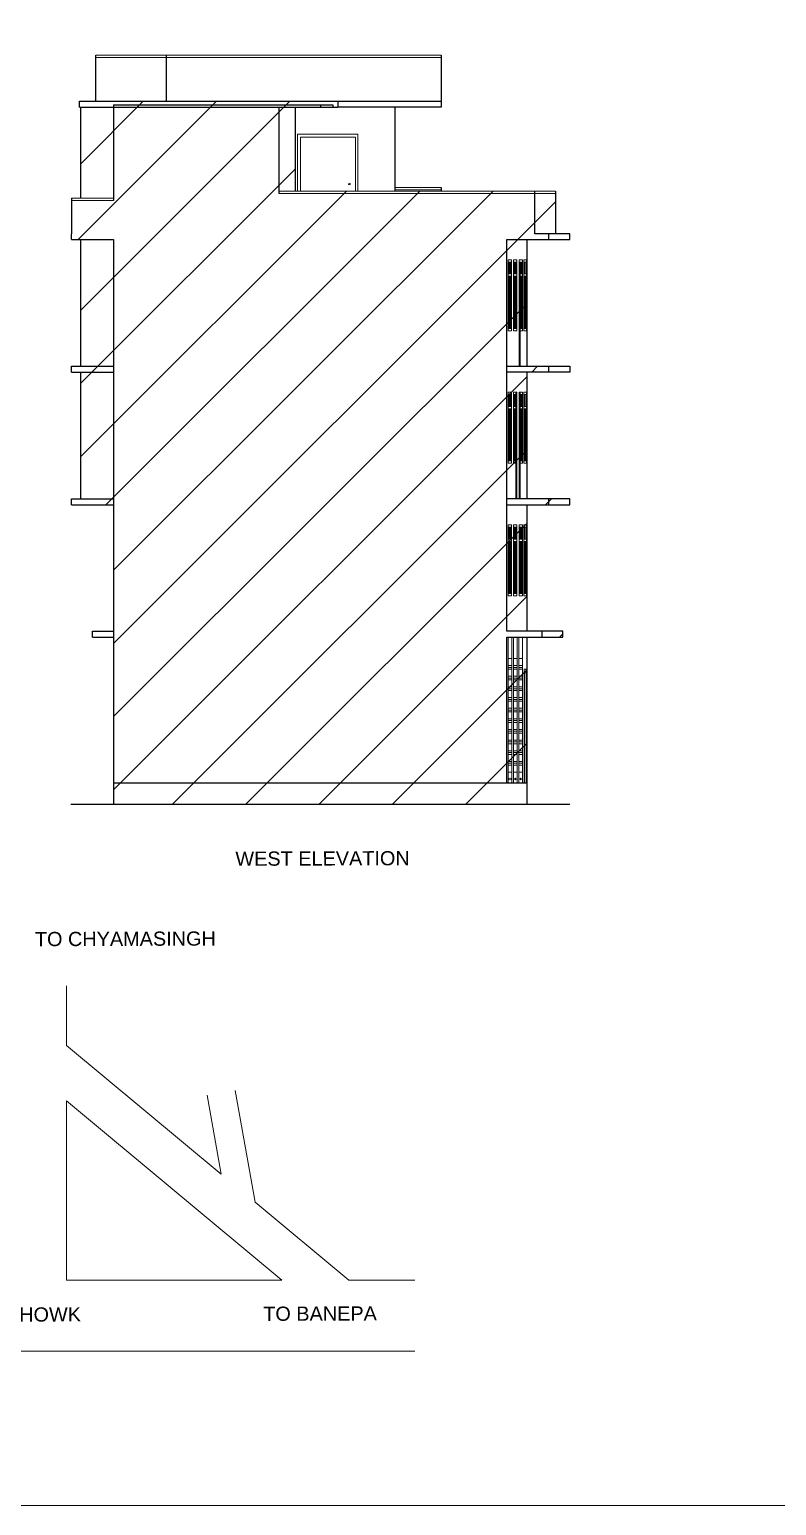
# Model space of a CAD drawing. Header units: inches. Extents: x 4069 to 291496, y -47643 to 12535.
# Drawn here: x 122847 to 123478, y -29056 to -27809 of the extents above; entities that cross this region are included whole.
import ezdxf

# ---------------------------------------------------------------- set-up
doc = ezdxf.new("R2010")
doc.units = ezdxf.units.IN
doc.header["$LTSCALE"] = 5
doc.header["$MEASUREMENT"] = 0
for name, color, linetype, lineweight in [('A-WALL', 7, 'Continuous', 9), ('DOOR', 62, 'Continuous', 0), ('ele1', 21, 'Continuous', 20), ('Railing', 43, 'Continuous', 18), ('win', 5, 'Continuous', 18)]:
    doc.layers.add(name, color=color, linetype=linetype, lineweight=lineweight)
doc.layers.add('column', color=4, linetype='Continuous')
doc.layers.add('WALL', color=7, linetype='Continuous')
doc.styles.add('DIMTEXT', font='arial.ttf', dxfattribs={"height": 8})

msp = doc.modelspace()

# ---------------------------------------------------------------- hatches: boundary and pattern name
at = {"layer": 'WALL', "linetype": 'ByBlock', "ltscale": 5, "true_color": 0xf8991e}
h = msp.add_hatch(dxfattribs=at)
h.set_pattern_fill('ANSI31', color=30, scale=350)
h.set_pattern_definition([(45, (114828.204, -24290.43), (-30.93592, 30.93592), [])])
h.paths.add_polyline_path([(122917.88985, -28463.39426), (122917.88985, -28322.39426), (122900.20286, -28322.39426), (122900.20286, -28317.39426), (122917.88985, -28317.39426), (122917.88985, -28210.39426), (122882.51587, -28210.39426), (122882.51587, -28205.39426), (122917.88985, -28205.39426), (122890.20166, -28205.39426), (122890.20166, -28098.39426), (122882.51587, -28098.39426), (122882.51587, -28093.39426), (122890.20166, -28093.39426), (122890.20166, -27986.39426), (122882.51587, -27986.39426), (122882.51587, -27951.39426), (122890.20166, -27951.39426), (122890.20166, -27874.39426), (122889.17466, -27874.39426), (122889.17466, -27869.39426), (123071.1624, -27869.39426), (123107.15297, -27869.39426), (123107.15297, -27874.39426), (123071.1624, -27874.39426), (123071.1624, -27945.39426), (123291.1048, -27945.39426), (123291.1048, -27981.39426), (123303.10166, -27981.39426), (123303.10166, -27986.39426), (123267.11108, -27986.39426), (123267.11108, -28093.39426), (123303.10166, -28093.39426), (123303.10166, -28098.39426), (123267.11108, -28098.39426), (123267.11108, -28205.39426), (123303.10166, -28205.39426), (123303.10166, -28210.39426), (123267.11108, -28210.39426), (123267.11108, -28317.39426), (123297.10323, -28317.39426), (123297.10323, -28322.39426), (123267.11108, -28322.39426), (123267.11108, -28463.39426)])

# ---------------------------------------------------------------- linework, layer by layer
at = {"layer": 'A-WALL', "color": 1, "ltscale": 5}
for p, q in [((123250.9074, -28340.39426), (123250.9074, -28322.39426)), ((123254.16015, -28340.39426), (123254.16015, -28322.39426)), ((123255.44323, -28340.39426), (123255.44323, -28322.39426)), ((123258.63629, -28340.39426), (123258.63629, -28322.39426)), ((123259.97905, -28340.39426), (123259.97905, -28322.39426)), ((123263.2318, -28340.39426), (123263.2318, -28322.39426)), ((123250.9074, -28340.39426), (123254.16015, -28340.39426)), ((123250.99697, -28340.39426), (123250.99697, -28445.39426)), ((123250.99697, -28346.39426), (123254.07059, -28346.39426)), ((123250.99697, -28347.89426), (123254.07059, -28347.89426)), ((123250.99697, -28349.39426), (123254.07059, -28349.39426)), ((123254.07059, -28340.39426), (123254.07059, -28445.39426)), ((123255.44323, -28340.39426), (123258.63629, -28340.39426)), ((123255.53279, -28340.39426), (123255.53279, -28445.39426)), ((123255.53279, -28346.39426), (123258.54673, -28346.39426)), ((123255.53279, -28347.89426), (123258.54673, -28347.89426)), ((123255.53279, -28349.39426), (123258.54673, -28349.39426)), ((123258.54673, -28340.39426), (123258.54673, -28445.39426)), ((123259.97905, -28340.39426), (123263.2318, -28340.39426)), ((123260.06862, -28340.39426), (123260.06862, -28445.39426)), ((123260.06862, -28346.39426), (123263.14224, -28346.39426)), ((123260.06862, -28347.89426), (123263.14224, -28347.89426)), ((123260.06862, -28349.39426), (123263.14224, -28349.39426)), ((123263.14224, -28340.39426), (123263.14224, -28445.39426)), ((123250.99697, -28355.39426), (123254.07059, -28355.39426)), ((123250.99697, -28356.89426), (123254.07059, -28356.89426)), ((123250.99697, -28358.39426), (123254.07059, -28358.39426)), ((123255.53279, -28355.39426), (123258.54673, -28355.39426)), ((123255.53279, -28356.89426), (123258.54673, -28356.89426)), ((123255.53279, -28358.39426), (123258.54673, -28358.39426)), ((123260.06862, -28355.39426), (123263.14224, -28355.39426)), ((123260.06862, -28356.89426), (123263.14224, -28356.89426)), ((123260.06862, -28358.39426), (123263.14224, -28358.39426)), ((123250.99697, -28364.39426), (123254.07059, -28364.39426)), ((123250.99697, -28365.89426), (123254.07059, -28365.89426)), ((123250.99697, -28367.39426), (123254.07059, -28367.39426)), ((123250.99697, -28373.39426), (123254.07059, -28373.39426)), ((123250.99697, -28374.89426), (123254.07059, -28374.89426)), ((123255.53279, -28364.39426), (123258.54673, -28364.39426)), ((123255.53279, -28365.89426), (123258.54673, -28365.89426)), ((123255.53279, -28367.39426), (123258.54673, -28367.39426)), ((123255.53279, -28373.39426), (123258.54673, -28373.39426)), ((123255.53279, -28374.89426), (123258.54673, -28374.89426)), ((123260.06862, -28364.39426), (123263.14224, -28364.39426)), ((123260.06862, -28365.89426), (123263.14224, -28365.89426)), ((123260.06862, -28367.39426), (123263.14224, -28367.39426)), ((123260.06862, -28373.39426), (123263.14224, -28373.39426)), ((123260.06862, -28374.89426), (123263.14224, -28374.89426)), ((123250.99697, -28376.39426), (123254.07059, -28376.39426)), ((123250.99697, -28382.39426), (123254.07059, -28382.39426)), ((123250.99697, -28383.89426), (123254.07059, -28383.89426)), ((123250.99697, -28385.39426), (123254.07059, -28385.39426)), ((123255.53279, -28376.39426), (123258.54673, -28376.39426)), ((123255.53279, -28382.39426), (123258.54673, -28382.39426)), ((123255.53279, -28383.89426), (123258.54673, -28383.89426)), ((123255.53279, -28385.39426), (123258.54673, -28385.39426)), ((123260.06862, -28376.39426), (123263.14224, -28376.39426)), ((123260.06862, -28382.39426), (123263.14224, -28382.39426)), ((123260.06862, -28383.89426), (123263.14224, -28383.89426)), ((123260.06862, -28385.39426), (123263.14224, -28385.39426)), ((123250.99697, -28391.39426), (123254.07059, -28391.39426)), ((123250.99697, -28392.89426), (123254.07059, -28392.89426)), ((123250.99697, -28394.39426), (123254.07059, -28394.39426)), ((123255.53279, -28391.39426), (123258.54673, -28391.39426)), ((123255.53279, -28392.89426), (123258.54673, -28392.89426)), ((123255.53279, -28394.39426), (123258.54673, -28394.39426)), ((123260.06862, -28391.39426), (123263.14224, -28391.39426)), ((123260.06862, -28392.89426), (123263.14224, -28392.89426)), ((123260.06862, -28394.39426), (123263.14224, -28394.39426)), ((123250.99697, -28400.39426), (123254.07059, -28400.39426)), ((123250.99697, -28401.89426), (123254.07059, -28401.89426)), ((123250.99697, -28403.39426), (123254.07059, -28403.39426)), ((123250.99697, -28409.39426), (123254.07059, -28409.39426)), ((123250.99697, -28410.89426), (123254.07059, -28410.89426)), ((123250.99697, -28412.39426), (123254.07059, -28412.39426)), ((123255.53279, -28400.39426), (123258.54673, -28400.39426)), ((123255.53279, -28401.89426), (123258.54673, -28401.89426)), ((123255.53279, -28403.39426), (123258.54673, -28403.39426)), ((123255.53279, -28409.39426), (123258.54673, -28409.39426)), ((123255.53279, -28410.89426), (123258.54673, -28410.89426)), ((123255.53279, -28412.39426), (123258.54673, -28412.39426)), ((123260.06862, -28400.39426), (123263.14224, -28400.39426)), ((123260.06862, -28401.89426), (123263.14224, -28401.89426)), ((123260.06862, -28403.39426), (123263.14224, -28403.39426)), ((123260.06862, -28409.39426), (123263.14224, -28409.39426)), ((123260.06862, -28410.89426), (123263.14224, -28410.89426)), ((123260.06862, -28412.39426), (123263.14224, -28412.39426)), ((123250.99697, -28418.39426), (123254.07059, -28418.39426)), ((123250.99697, -28419.89426), (123254.07059, -28419.89426)), ((123250.99697, -28421.39426), (123254.07059, -28421.39426)), ((123255.53279, -28418.39426), (123258.54673, -28418.39426)), ((123255.53279, -28419.89426), (123258.54673, -28419.89426)), ((123255.53279, -28421.39426), (123258.54673, -28421.39426)), ((123260.06862, -28418.39426), (123263.14224, -28418.39426)), ((123260.06862, -28419.89426), (123263.14224, -28419.89426)), ((123260.06862, -28421.39426), (123263.14224, -28421.39426)), ((123250.99697, -28427.39426), (123254.07059, -28427.39426)), ((123250.99697, -28428.89426), (123254.07059, -28428.89426)), ((123250.99697, -28430.39426), (123254.07059, -28430.39426)), ((123250.99697, -28436.39426), (123254.07059, -28436.39426)), ((123255.53279, -28427.39426), (123258.54673, -28427.39426)), ((123255.53279, -28428.89426), (123258.54673, -28428.89426)), ((123255.53279, -28430.39426), (123258.54673, -28430.39426)), ((123255.53279, -28436.39426), (123258.54673, -28436.39426)), ((123260.06862, -28427.39426), (123263.14224, -28427.39426)), ((123260.06862, -28428.89426), (123263.14224, -28428.89426)), ((123260.06862, -28430.39426), (123263.14224, -28430.39426)), ((123260.06862, -28436.39426), (123263.14224, -28436.39426))]:
    msp.add_line(p, q, dxfattribs=at)
at = {"layer": 'A-WALL', "ltscale": 5}
for p, q in [((122878.11162, -28667.47495), (122878.11162, -28616.97922)), ((123008.75251, -28776.10583), (122878.11162, -28667.47495)), ((123008.75251, -28776.10583), (122996.88384, -28709.50208)), ((123037.37119, -28799.90291), (123020.51163, -28705.29165)), ((122878.11162, -28865.5975), (122878.11162, -28714.29475)), ((123060.07027, -28865.5975), (122878.11162, -28714.29475)), ((123116.37636, -28865.5975), (123037.37119, -28799.90291)), ((122878.11162, -28865.5975), (123060.07027, -28865.5975)), ((123116.37636, -28865.5975), (123172.14122, -28865.5975)), ((122482.04602, -28925.5975), (123172.14122, -28925.5975))]:
    msp.add_line(p, q, dxfattribs=at)
at = {"layer": 'A-WALL', "color": 1, "ltscale": 5}
for points in [[(123251.05427, -28441.46967), (123251.27778, -28441.46967), (123251.27778, -28442.80175), (123251.05427, -28442.80175)], [(123252.4227, -28441.46967), (123252.64622, -28441.46967), (123252.64622, -28442.80175), (123252.4227, -28442.80175)], [(123254.01329, -28441.46967), (123253.78977, -28441.46967), (123253.78977, -28442.80175), (123254.01329, -28442.80175)], [(123255.59009, -28441.46967), (123255.81361, -28441.46967), (123255.81361, -28442.80175), (123255.59009, -28442.80175)], [(123256.928, -28441.46967), (123257.15152, -28441.46967), (123257.15152, -28442.80175), (123256.928, -28442.80175)], [(123258.48943, -28441.46967), (123258.26591, -28441.46967), (123258.26591, -28442.80175), (123258.48943, -28442.80175)], [(123260.12592, -28441.46967), (123260.34943, -28441.46967), (123260.34943, -28442.80175), (123260.12592, -28442.80175)], [(123261.52351, -28441.46967), (123261.74703, -28441.46967), (123261.74703, -28442.80175), (123261.52351, -28442.80175)], [(123263.08494, -28441.46967), (123262.86142, -28441.46967), (123262.86142, -28442.80175), (123263.08494, -28442.80175)]]:
    msp.add_lwpolyline(points, close=True, dxfattribs=at)
at = {"layer": 'A-WALL', "ltscale": 5}
msp.add_circle((123116.999, -27939.39426), 0.7664, dxfattribs=at)
at = {"layer": 'DOOR', "lineweight": 13}
for p, q in [((123073.14852, -27897.39426), (123073.14852, -27945.39426)), ((123073.14852, -27897.39426), (123124.14852, -27897.39426)), ((123073.14852, -27945.39426), (123073.14852, -27898.39426)), ((123075.64852, -27899.89426), (123075.64852, -27945.39426)), ((123075.64852, -27899.89426), (123122.14852, -27899.89426)), ((123122.14852, -27945.39426), (123122.14852, -27899.89426)), ((123124.14852, -27945.39426), (123124.14852, -27897.39426))]:
    msp.add_line(p, q, dxfattribs=at)
at = {"layer": 'DOOR'}
msp.add_lwpolyline([(123264.75369, -28352.39426), (123264.75447, -28445.39426), (123264.66491, -28445.39426), (123264.66412, -28349.39426), (123266.21585, -28349.39426), (123266.21664, -28445.39426), (123266.12707, -28445.39426), (123266.12629, -28352.39426)], close=True, dxfattribs=at)
at = {"layer": 'ele1'}
msp.add_lwpolyline([(122078.4853, -26900.77781), (125163.44975, -26900.77781), (125163.44975, -29056.11078), (122078.4853, -29056.11078)], close=True, dxfattribs=at)
msp.add_lwpolyline([(122078.4853, -26900.77781), (125163.44975, -26900.77781), (125163.44975, -29056.11078), (122078.4853, -29056.11078)], close=True, dxfattribs=at)
at = {"layer": 'Railing', "color": 30}
for p, q in [((122902.81411, -27830.39426), (123194.51928, -27830.39426)), ((122902.81411, -27832.39426), (123194.51928, -27832.39426)), ((123057.42055, -27945.39426), (123291.1048, -27945.39426)), ((123057.42055, -27947.39426), (123291.1048, -27947.39426)), ((123155.51928, -27942.39426), (123194.51928, -27942.39426)), ((123155.51928, -27944.39426), (123194.51928, -27944.39426)), ((122882.51587, -27951.39426), (122917.88985, -27951.39426)), ((122882.51587, -27953.39426), (122917.88985, -27953.39426))]:
    msp.add_line(p, q, dxfattribs=at)
at = {"layer": 'WALL', "color": 2, "linetype": 'ByBlock', "ltscale": 5}
for p, q in [((122902.81411, -27869.39426), (122902.81411, -27830.39426)), ((122962.23695, -27830.39426), (122962.23695, -27869.39426)), ((123194.51928, -27830.39426), (123194.51928, -27874.39426)), ((122889.17466, -27869.39426), (123107.15297, -27869.39426)), ((122889.17466, -27874.39426), (122889.17466, -27869.39426)), ((122889.17466, -27874.39426), (123107.15297, -27874.39426)), ((122890.20166, -27951.39426), (122890.20166, -27874.39426)), ((122917.88985, -27872.39426), (122917.88985, -27953.39426)), ((122917.88985, -27872.39426), (123102.86525, -27872.39426)), ((122917.88985, -27874.39426), (122917.88985, -27953.39426)), ((123057.42055, -27874.39426), (123057.42055, -27947.39426)), ((123057.42055, -27874.39426), (123057.42055, -27947.39426)), ((123071.1624, -27874.39426), (123071.1624, -27945.39426)), ((123092.79453, -27874.39426), (123092.79453, -27872.39426)), ((123102.86525, -27872.39426), (123102.86525, -27874.39426)), ((123107.15297, -27869.39426), (123107.15297, -27874.39426)), ((123107.15297, -27869.39426), (123194.51928, -27869.39426)), ((123194.51928, -27874.39426), (123107.15297, -27874.39426)), ((123155.51928, -27945.39426), (123155.51928, -27874.39426)), ((123194.51928, -27942.39426), (123194.51928, -27945.39426)), ((123273.59487, -27981.39426), (123273.59487, -27945.39426)), ((123291.1048, -27945.39426), (123291.1048, -27981.39426)), ((122882.51587, -27951.39426), (122882.51587, -27981.39426)), ((122882.51587, -27986.39426), (122882.51587, -27981.39426)), ((122882.51587, -27986.39426), (122917.88985, -27986.39426)), ((122890.20166, -28093.39426), (122890.20166, -27986.39426)), ((122917.88985, -27986.39426), (122917.88985, -28210.39426)), ((123250.01222, -27986.39426), (123303.10166, -27986.39426)), ((123250.01222, -28317.39426), (123250.01222, -27986.39426)), ((123267.11108, -28093.39426), (123267.11108, -27986.39426)), ((123285.3862, -27981.39426), (123273.59487, -27981.39426)), ((123303.10166, -27981.39426), (123285.3862, -27981.39426)), ((123285.3862, -27986.39426), (123285.3862, -27981.39426)), ((123303.10166, -27986.39426), (123303.10166, -27981.39426)), ((122882.51587, -28093.39426), (122917.88985, -28093.39426)), ((122882.51587, -28098.39426), (122882.51587, -28093.39426)), ((122882.51587, -28098.39426), (122917.88985, -28098.39426)), ((122890.20166, -28205.39426), (122890.20166, -28098.39426)), ((123250.01222, -28093.39426), (123303.10166, -28093.39426)), ((123303.10166, -28098.39426), (123250.01222, -28098.39426)), ((123267.11108, -28205.39426), (123267.11108, -28098.39426)), ((123285.3862, -28098.39426), (123285.3862, -28093.39426)), ((123303.10166, -28093.39426), (123303.10166, -28098.39426)), ((122882.51587, -28205.39426), (122917.88985, -28205.39426)), ((122882.51587, -28210.39426), (122882.51587, -28205.39426)), ((122882.51587, -28210.39426), (122917.88985, -28210.39426)), ((122917.88985, -28210.39426), (122917.88985, -28463.39426)), ((123303.10166, -28205.39426), (123250.01222, -28205.39426)), ((123250.01222, -28210.39426), (123303.10166, -28210.39426)), ((123267.11108, -28317.39426), (123267.11108, -28210.39426)), ((123285.3862, -28210.39426), (123285.3862, -28205.39426)), ((123303.10166, -28210.39426), (123303.10166, -28205.39426)), ((122900.20286, -28317.39426), (122917.88985, -28317.39426)), ((122900.20286, -28322.39426), (122900.20286, -28317.39426)), ((122900.20286, -28322.39426), (122917.88985, -28322.39426)), ((123297.10323, -28317.39426), (123250.01222, -28317.39426)), ((123250.01222, -28445.39426), (123250.01222, -28322.39426)), ((123250.01222, -28322.39426), (123297.10323, -28322.39426)), ((123267.11108, -28463.39426), (123267.11108, -28322.39426)), ((123279.49053, -28317.39426), (123279.49053, -28322.39426)), ((123297.10323, -28322.39426), (123297.10323, -28317.39426)), ((122917.88985, -28445.39426), (123267.11108, -28445.39426)), ((122881.88985, -28463.39426), (123303.11108, -28463.39426))]:
    msp.add_line(p, q, dxfattribs=at)
at = {"layer": 'win'}
for p, q in [((123251.10141, -28003.39426), (123253.96614, -28003.39426)), ((123251.10141, -28063.39426), (123251.10141, -28003.39426)), ((123251.16112, -28005.39426), (123252.0468, -28005.39426)), ((123251.16112, -28015.39426), (123251.16112, -28005.39426)), ((123252.0468, -28005.39426), (123252.0468, -28015.39426)), ((123252.1065, -28005.39426), (123252.96105, -28005.39426)), ((123252.1065, -28005.39426), (123252.1065, -28015.39426)), ((123252.96105, -28005.39426), (123252.96105, -28015.39426)), ((123253.02076, -28005.39426), (123253.90643, -28005.39426)), ((123253.02076, -28005.39426), (123253.02076, -28015.39426)), ((123253.90643, -28015.39426), (123253.90643, -28005.39426)), ((123253.96614, -28063.39426), (123253.96614, -28003.39426)), ((123255.60739, -28003.39426), (123258.47213, -28003.39426)), ((123255.60739, -28063.39426), (123255.60739, -28003.39426)), ((123255.6671, -28005.39426), (123256.55278, -28005.39426)), ((123255.6671, -28015.39426), (123255.6671, -28005.39426)), ((123256.55278, -28005.39426), (123256.55278, -28015.39426)), ((123256.61249, -28005.39426), (123257.46703, -28005.39426)), ((123256.61249, -28005.39426), (123256.61249, -28015.39426)), ((123257.46703, -28005.39426), (123257.46703, -28015.39426)), ((123257.52674, -28005.39426), (123258.41242, -28005.39426)), ((123257.52674, -28005.39426), (123257.52674, -28015.39426)), ((123258.41242, -28015.39426), (123258.41242, -28005.39426)), ((123258.47213, -28063.39426), (123258.47213, -28003.39426)), ((123260.17306, -28003.39426), (123263.03779, -28003.39426)), ((123260.17306, -28093.39426), (123260.17306, -28003.39426)), ((123260.23274, -28005.39424), (123261.00861, -28005.39424)), ((123260.23274, -28015.3941), (123260.23274, -28005.39424)), ((123261.00861, -28005.39424), (123261.00861, -28015.3941)), ((123261.06829, -28005.39424), (123261.06829, -28015.3941)), ((123261.06829, -28005.39424), (123261.06829, -28093.39426)), ((123261.12797, -28005.39424), (123262.03315, -28005.39424)), ((123261.12797, -28005.39424), (123261.12797, -28015.3941)), ((123262.03315, -28005.39424), (123262.03315, -28015.3941)), ((123262.09283, -28005.39424), (123262.97811, -28005.39424)), ((123262.09283, -28005.39424), (123262.09283, -28015.3941)), ((123262.97811, -28015.3941), (123262.97811, -28005.39424)), ((123263.03779, -28063.39346), (123263.03779, -28003.39426)), ((123264.36503, -28003.39426), (123266.51426, -28003.39426)), ((123264.36503, -28063.39483), (123264.36503, -28003.39426)), ((123264.42476, -28005.39428), (123265.4093, -28005.39428)), ((123264.42476, -28015.39438), (123264.42476, -28005.39428)), ((123265.4093, -28015.39438), (123265.4093, -28005.39428)), ((123265.46903, -28005.39428), (123266.45454, -28005.39428)), ((123265.46903, -28015.39438), (123265.46903, -28005.39428)), ((123266.45454, -28015.39438), (123266.45454, -28005.39428)), ((123266.51426, -28063.39483), (123266.51426, -28003.39426)), ((123251.16112, -28015.39426), (123252.0468, -28015.39426)), ((123251.16112, -28017.39426), (123251.68058, -28017.39426)), ((123251.16112, -28061.39426), (123251.16112, -28017.39426)), ((123251.68058, -28017.39426), (123251.68058, -28061.39426)), ((123251.74029, -28017.39426), (123252.2299, -28017.39426)), ((123251.74029, -28017.39426), (123251.74029, -28061.39426)), ((123252.1065, -28015.39426), (123252.96105, -28015.39426)), ((123252.2299, -28017.39426), (123252.2299, -28061.39426)), ((123252.28961, -28017.39426), (123252.77794, -28017.39426)), ((123252.28961, -28017.39426), (123252.28961, -28061.39426)), ((123252.77794, -28017.39426), (123252.77794, -28061.39426)), ((123252.83765, -28017.39426), (123253.32726, -28017.39426)), ((123252.83765, -28017.39426), (123252.83765, -28061.39426)), ((123253.02076, -28015.39426), (123253.90643, -28015.39426)), ((123253.32726, -28017.39426), (123253.32726, -28061.39426)), ((123253.38697, -28017.39426), (123253.90643, -28017.39426)), ((123253.38697, -28017.39426), (123253.38697, -28061.39426)), ((123253.90643, -28061.39426), (123253.90643, -28017.39426)), ((123255.6671, -28015.39426), (123256.55278, -28015.39426)), ((123255.6671, -28017.39426), (123256.18657, -28017.39426)), ((123255.6671, -28061.39426), (123255.6671, -28017.39426)), ((123256.18657, -28017.39426), (123256.18657, -28061.39426)), ((123256.24628, -28017.39426), (123256.73589, -28017.39426)), ((123256.24628, -28017.39426), (123256.24628, -28061.39426)), ((123256.61249, -28015.39426), (123257.46703, -28015.39426)), ((123256.73589, -28017.39426), (123256.73589, -28061.39426)), ((123256.79559, -28017.39426), (123257.28393, -28017.39426)), ((123256.79559, -28017.39426), (123256.79559, -28061.39426)), ((123257.28393, -28017.39426), (123257.28393, -28061.39426)), ((123257.34364, -28017.39426), (123257.83325, -28017.39426)), ((123257.34364, -28017.39426), (123257.34364, -28061.39426)), ((123257.52674, -28015.39426), (123258.41242, -28015.39426)), ((123257.83325, -28017.39426), (123257.83325, -28061.39426)), ((123257.89295, -28017.39426), (123258.41242, -28017.39426)), ((123257.89295, -28017.39426), (123257.89295, -28061.39426)), ((123258.41242, -28061.39426), (123258.41242, -28017.39426)), ((123261.00861, -28015.3941), (123260.23274, -28015.3941)), ((123260.23274, -28093.39426), (123260.23274, -28017.39408)), ((123261.00861, -28017.39408), (123260.23274, -28017.39408)), ((123261.00861, -28017.39408), (123261.00861, -28093.39426)), ((123261.06829, -28017.39408), (123261.67506, -28017.39408)), ((123261.12797, -28015.3941), (123262.03315, -28015.3941)), ((123261.67506, -28017.39408), (123261.67506, -28061.39349)), ((123261.73474, -28017.39408), (123262.31166, -28017.39408)), ((123261.73474, -28017.39408), (123261.73474, -28061.39349)), ((123262.09283, -28015.3941), (123262.97811, -28015.3941)), ((123262.31166, -28017.39408), (123262.31166, -28061.39349)), ((123262.37134, -28017.39408), (123262.97811, -28017.39408)), ((123262.37134, -28017.39408), (123262.37134, -28061.39349)), ((123262.97811, -28061.39349), (123262.97811, -28017.39408)), ((123264.42476, -28015.39438), (123265.4093, -28015.39438)), ((123264.42476, -28017.39439), (123264.93244, -28017.39439)), ((123264.42476, -28061.39481), (123264.42476, -28017.39439)), ((123264.93244, -28017.39439), (123264.93244, -28061.39481)), ((123264.99217, -28017.39439), (123265.88712, -28017.39439)), ((123264.99217, -28017.39439), (123264.99217, -28061.39481)), ((123265.46903, -28015.39438), (123266.45454, -28015.39438)), ((123265.88712, -28017.39439), (123265.88712, -28061.39481)), ((123265.94685, -28017.39439), (123266.45454, -28017.39439)), ((123265.94685, -28017.39439), (123265.94685, -28061.39481)), ((123266.45454, -28061.39481), (123266.45454, -28017.39439)), ((123251.10141, -28063.39426), (123253.96614, -28063.39426)), ((123251.16112, -28061.39426), (123251.68058, -28061.39426)), ((123251.74029, -28061.39426), (123252.2299, -28061.39426)), ((123252.28961, -28061.39426), (123252.77794, -28061.39426)), ((123252.83765, -28061.39426), (123253.32726, -28061.39426)), ((123253.38697, -28061.39426), (123253.90643, -28061.39426)), ((123255.60739, -28063.39426), (123258.47213, -28063.39426)), ((123255.6671, -28061.39426), (123256.18657, -28061.39426)), ((123256.24628, -28061.39426), (123256.73589, -28061.39426)), ((123256.79559, -28061.39426), (123257.28393, -28061.39426)), ((123257.34364, -28061.39426), (123257.83325, -28061.39426)), ((123257.89295, -28061.39426), (123258.41242, -28061.39426)), ((123261.06829, -28061.39349), (123261.67506, -28061.39349)), ((123261.06829, -28063.39346), (123263.03779, -28063.39346)), ((123261.73474, -28061.39349), (123262.31166, -28061.39349)), ((123262.37134, -28061.39349), (123262.97811, -28061.39349)), ((123264.36503, -28063.39483), (123266.51426, -28063.39483)), ((123264.42476, -28061.39481), (123264.93244, -28061.39481)), ((123264.99217, -28061.39481), (123265.88712, -28061.39481)), ((123265.94685, -28061.39481), (123266.45454, -28061.39481)), ((123251.10141, -28115.39426), (123253.96614, -28115.39426)), ((123251.10141, -28175.39426), (123251.10141, -28115.39426)), ((123251.16112, -28117.39426), (123252.0468, -28117.39426)), ((123251.16112, -28127.39426), (123251.16112, -28117.39426)), ((123252.0468, -28117.39426), (123252.0468, -28127.39426)), ((123252.1065, -28117.39426), (123252.96105, -28117.39426)), ((123252.1065, -28117.39426), (123252.1065, -28127.39426)), ((123252.96105, -28117.39426), (123252.96105, -28127.39426)), ((123253.02076, -28117.39426), (123253.90643, -28117.39426)), ((123253.02076, -28117.39426), (123253.02076, -28127.39426)), ((123253.90643, -28127.39426), (123253.90643, -28117.39426)), ((123253.96614, -28175.39426), (123253.96614, -28115.39426)), ((123258.47213, -28115.39426), (123255.60739, -28115.39426)), ((123255.60739, -28175.39346), (123255.60739, -28115.39426)), ((123256.55236, -28117.39424), (123255.66708, -28117.39424)), ((123255.66708, -28127.3941), (123255.66708, -28117.39424)), ((123256.55236, -28117.39424), (123256.55236, -28127.3941)), ((123257.51722, -28117.39424), (123256.61204, -28117.39424)), ((123256.61204, -28117.39424), (123256.61204, -28127.3941)), ((123257.51722, -28117.39424), (123257.51722, -28127.3941)), ((123257.5769, -28115.39426), (123257.5769, -28205.39426)), ((123257.5769, -28117.39424), (123257.5769, -28127.3941)), ((123258.41244, -28117.39424), (123257.63658, -28117.39424)), ((123257.63658, -28117.39424), (123257.63658, -28127.3941)), ((123258.41244, -28127.3941), (123258.41244, -28117.39424)), ((123258.47213, -28205.39426), (123258.47213, -28115.39426)), ((123260.17306, -28115.39426), (123263.03779, -28115.39426)), ((123260.17306, -28205.39426), (123260.17306, -28115.39426)), ((123260.23274, -28117.39424), (123261.00861, -28117.39424)), ((123260.23274, -28127.3941), (123260.23274, -28117.39424)), ((123261.00861, -28117.39424), (123261.00861, -28127.3941)), ((123261.06829, -28115.39426), (123261.06829, -28205.39426)), ((123261.06829, -28117.39424), (123261.06829, -28127.3941)), ((123261.12797, -28117.39424), (123262.03315, -28117.39424)), ((123261.12797, -28117.39424), (123261.12797, -28127.3941)), ((123262.03315, -28117.39424), (123262.03315, -28127.3941)), ((123262.09283, -28117.39424), (123262.97811, -28117.39424)), ((123262.09283, -28117.39424), (123262.09283, -28127.3941)), ((123262.97811, -28127.3941), (123262.97811, -28117.39424)), ((123263.03779, -28175.39346), (123263.03779, -28115.39426)), ((123264.36503, -28115.39426), (123266.51358, -28115.39426)), ((123264.36503, -28175.39426), (123264.36503, -28115.39426)), ((123264.42474, -28117.39426), (123265.40897, -28117.39426)), ((123264.42474, -28127.39426), (123264.42474, -28117.39426)), ((123265.40897, -28127.39426), (123265.40897, -28117.39426)), ((123265.46868, -28117.39426), (123266.45387, -28117.39426)), ((123265.46868, -28127.39426), (123265.46868, -28117.39426)), ((123266.45387, -28127.39426), (123266.45387, -28117.39426)), ((123266.51358, -28175.39426), (123266.51358, -28115.39426)), ((123251.16112, -28127.39426), (123252.0468, -28127.39426)), ((123251.16112, -28129.39426), (123251.68058, -28129.39426)), ((123251.16112, -28173.39426), (123251.16112, -28129.39426)), ((123251.68058, -28129.39426), (123251.68058, -28173.39426)), ((123251.74029, -28129.39426), (123252.2299, -28129.39426)), ((123251.74029, -28129.39426), (123251.74029, -28173.39426)), ((123252.1065, -28127.39426), (123252.96105, -28127.39426)), ((123252.2299, -28129.39426), (123252.2299, -28173.39426)), ((123252.28961, -28129.39426), (123252.77794, -28129.39426)), ((123252.28961, -28129.39426), (123252.28961, -28173.39426)), ((123252.77794, -28129.39426), (123252.77794, -28173.39426)), ((123252.83765, -28129.39426), (123253.32726, -28129.39426)), ((123252.83765, -28129.39426), (123252.83765, -28173.39426)), ((123253.02076, -28127.39426), (123253.90643, -28127.39426)), ((123253.32726, -28129.39426), (123253.32726, -28173.39426)), ((123253.38697, -28129.39426), (123253.90643, -28129.39426)), ((123253.38697, -28129.39426), (123253.38697, -28173.39426)), ((123253.90643, -28173.39426), (123253.90643, -28129.39426)), ((123256.55236, -28127.3941), (123255.66708, -28127.3941)), ((123256.27384, -28129.39408), (123255.66708, -28129.39408)), ((123255.66708, -28173.39349), (123255.66708, -28129.39408)), ((123256.27384, -28129.39408), (123256.27384, -28173.39349)), ((123256.91045, -28129.39408), (123256.33352, -28129.39408)), ((123256.33352, -28129.39408), (123256.33352, -28173.39349)), ((123257.51722, -28127.3941), (123256.61204, -28127.3941)), ((123256.91045, -28129.39408), (123256.91045, -28173.39349)), ((123257.5769, -28129.39408), (123256.97013, -28129.39408)), ((123256.97013, -28129.39408), (123256.97013, -28173.39349)), ((123257.63658, -28127.3941), (123258.41244, -28127.3941)), ((123257.63658, -28129.39408), (123257.63658, -28205.39426)), ((123257.63658, -28129.39408), (123258.41244, -28129.39408)), ((123258.41244, -28205.39426), (123258.41244, -28129.39408)), ((123261.00861, -28127.3941), (123260.23274, -28127.3941)), ((123260.23274, -28205.39426), (123260.23274, -28129.39408)), ((123261.00861, -28129.39408), (123260.23274, -28129.39408)), ((123261.00861, -28129.39408), (123261.00861, -28205.39426)), ((123261.06829, -28129.39408), (123261.67506, -28129.39408)), ((123261.12797, -28127.3941), (123262.03315, -28127.3941)), ((123261.67506, -28129.39408), (123261.67506, -28173.39349)), ((123261.73474, -28129.39408), (123262.31166, -28129.39408)), ((123261.73474, -28129.39408), (123261.73474, -28173.39349)), ((123262.09283, -28127.3941), (123262.97811, -28127.3941)), ((123262.31166, -28129.39408), (123262.31166, -28173.39349)), ((123262.37134, -28129.39408), (123262.97811, -28129.39408)), ((123262.37134, -28129.39408), (123262.37134, -28173.39349)), ((123262.97811, -28173.39349), (123262.97811, -28129.39408)), ((123264.42474, -28127.39426), (123265.40897, -28127.39426)), ((123264.42474, -28129.39426), (123264.93226, -28129.39426)), ((123264.42474, -28173.39426), (123264.42474, -28129.39426)), ((123264.93226, -28129.39426), (123264.93226, -28173.39426)), ((123264.99197, -28129.39426), (123265.88664, -28129.39426)), ((123264.99197, -28129.39426), (123264.99197, -28173.39426)), ((123265.46868, -28127.39426), (123266.45387, -28127.39426)), ((123265.88664, -28129.39426), (123265.88664, -28173.39426)), ((123265.94635, -28129.39426), (123266.45387, -28129.39426)), ((123265.94635, -28129.39426), (123265.94635, -28173.39426)), ((123266.45387, -28173.39426), (123266.45387, -28129.39426)), ((123251.10141, -28175.39426), (123253.96614, -28175.39426)), ((123251.16112, -28173.39426), (123251.68058, -28173.39426)), ((123251.74029, -28173.39426), (123252.2299, -28173.39426)), ((123252.28961, -28173.39426), (123252.77794, -28173.39426)), ((123252.83765, -28173.39426), (123253.32726, -28173.39426)), ((123253.38697, -28173.39426), (123253.90643, -28173.39426)), ((123257.5769, -28175.39346), (123255.60739, -28175.39346)), ((123256.27384, -28173.39349), (123255.66708, -28173.39349)), ((123256.91045, -28173.39349), (123256.33352, -28173.39349)), ((123257.5769, -28173.39349), (123256.97013, -28173.39349)), ((123261.06829, -28173.39349), (123261.67506, -28173.39349)), ((123261.06829, -28175.39346), (123263.03779, -28175.39346)), ((123261.73474, -28173.39349), (123262.31166, -28173.39349)), ((123262.37134, -28173.39349), (123262.97811, -28173.39349)), ((123264.36503, -28175.39426), (123266.51358, -28175.39426)), ((123264.42474, -28173.39426), (123264.93226, -28173.39426)), ((123264.99197, -28173.39426), (123265.88664, -28173.39426)), ((123265.94635, -28173.39426), (123266.45387, -28173.39426)), ((123251.10141, -28227.39426), (123253.96614, -28227.39426)), ((123251.10141, -28287.39426), (123251.10141, -28227.39426)), ((123251.16112, -28229.39426), (123252.0468, -28229.39426)), ((123251.16112, -28239.39426), (123251.16112, -28229.39426)), ((123252.0468, -28229.39426), (123252.0468, -28239.39426)), ((123252.1065, -28229.39426), (123252.96105, -28229.39426)), ((123252.1065, -28229.39426), (123252.1065, -28239.39426)), ((123252.96105, -28229.39426), (123252.96105, -28239.39426)), ((123253.02076, -28229.39426), (123253.90643, -28229.39426)), ((123253.02076, -28229.39426), (123253.02076, -28239.39426)), ((123253.90643, -28239.39426), (123253.90643, -28229.39426)), ((123253.96614, -28287.39426), (123253.96614, -28227.39426)), ((123255.60739, -28227.39426), (123258.47213, -28227.39426)), ((123255.60739, -28287.39426), (123255.60739, -28227.39426)), ((123255.6671, -28229.39426), (123256.55278, -28229.39426)), ((123255.6671, -28239.39426), (123255.6671, -28229.39426)), ((123256.55278, -28229.39426), (123256.55278, -28239.39426)), ((123256.61249, -28229.39426), (123257.46703, -28229.39426)), ((123256.61249, -28229.39426), (123256.61249, -28239.39426)), ((123257.46703, -28229.39426), (123257.46703, -28239.39426)), ((123257.52674, -28229.39426), (123258.41242, -28229.39426)), ((123257.52674, -28229.39426), (123257.52674, -28239.39426)), ((123258.41242, -28239.39426), (123258.41242, -28229.39426)), ((123258.47213, -28287.39426), (123258.47213, -28227.39426)), ((123260.17306, -28227.39426), (123263.03779, -28227.39426)), ((123260.17306, -28287.39426), (123260.17306, -28227.39426)), ((123260.23277, -28229.39426), (123261.11845, -28229.39426)), ((123260.23277, -28239.39426), (123260.23277, -28229.39426)), ((123261.11845, -28229.39426), (123261.11845, -28239.39426)), ((123261.17815, -28229.39426), (123262.0327, -28229.39426)), ((123261.17815, -28229.39426), (123261.17815, -28239.39426)), ((123262.0327, -28229.39426), (123262.0327, -28239.39426)), ((123262.09241, -28229.39426), (123262.97808, -28229.39426)), ((123262.09241, -28229.39426), (123262.09241, -28239.39426)), ((123262.97808, -28239.39426), (123262.97808, -28229.39426)), ((123263.03779, -28287.39426), (123263.03779, -28227.39426)), ((123264.36503, -28227.39426), (123266.51358, -28227.39426)), ((123264.36503, -28287.39426), (123264.36503, -28227.39426)), ((123264.42474, -28229.39426), (123265.40897, -28229.39426)), ((123264.42474, -28239.39426), (123264.42474, -28229.39426)), ((123265.40897, -28239.39426), (123265.40897, -28229.39426)), ((123265.46868, -28229.39426), (123266.45387, -28229.39426)), ((123265.46868, -28239.39426), (123265.46868, -28229.39426)), ((123266.45387, -28239.39426), (123266.45387, -28229.39426)), ((123266.51358, -28287.39426), (123266.51358, -28227.39426)), ((123251.16112, -28239.39426), (123252.0468, -28239.39426)), ((123251.16112, -28241.39426), (123251.68058, -28241.39426)), ((123251.16112, -28285.39426), (123251.16112, -28241.39426)), ((123251.68058, -28241.39426), (123251.68058, -28285.39426)), ((123251.74029, -28241.39426), (123252.2299, -28241.39426)), ((123251.74029, -28241.39426), (123251.74029, -28285.39426)), ((123252.1065, -28239.39426), (123252.96105, -28239.39426)), ((123252.2299, -28241.39426), (123252.2299, -28285.39426)), ((123252.28961, -28241.39426), (123252.77794, -28241.39426)), ((123252.28961, -28241.39426), (123252.28961, -28285.39426)), ((123252.77794, -28241.39426), (123252.77794, -28285.39426)), ((123252.83765, -28241.39426), (123253.32726, -28241.39426)), ((123252.83765, -28241.39426), (123252.83765, -28285.39426)), ((123253.02076, -28239.39426), (123253.90643, -28239.39426)), ((123253.32726, -28241.39426), (123253.32726, -28285.39426)), ((123253.38697, -28241.39426), (123253.90643, -28241.39426)), ((123253.38697, -28241.39426), (123253.38697, -28285.39426)), ((123253.90643, -28285.39426), (123253.90643, -28241.39426)), ((123255.6671, -28239.39426), (123256.55278, -28239.39426)), ((123255.6671, -28241.39426), (123256.18657, -28241.39426)), ((123255.6671, -28285.39426), (123255.6671, -28241.39426)), ((123256.18657, -28241.39426), (123256.18657, -28285.39426)), ((123256.24628, -28241.39426), (123256.73589, -28241.39426)), ((123256.24628, -28241.39426), (123256.24628, -28285.39426)), ((123256.61249, -28239.39426), (123257.46703, -28239.39426)), ((123256.73589, -28241.39426), (123256.73589, -28285.39426)), ((123256.79559, -28241.39426), (123257.28393, -28241.39426)), ((123256.79559, -28241.39426), (123256.79559, -28285.39426)), ((123257.28393, -28241.39426), (123257.28393, -28285.39426)), ((123257.34364, -28241.39426), (123257.83325, -28241.39426)), ((123257.34364, -28241.39426), (123257.34364, -28285.39426)), ((123257.52674, -28239.39426), (123258.41242, -28239.39426)), ((123257.83325, -28241.39426), (123257.83325, -28285.39426)), ((123257.89295, -28241.39426), (123258.41242, -28241.39426)), ((123257.89295, -28241.39426), (123257.89295, -28285.39426)), ((123258.41242, -28285.39426), (123258.41242, -28241.39426)), ((123260.23277, -28239.39426), (123261.11845, -28239.39426)), ((123260.23277, -28241.39426), (123260.75223, -28241.39426)), ((123260.23277, -28285.39426), (123260.23277, -28241.39426)), ((123260.75223, -28241.39426), (123260.75223, -28285.39426)), ((123260.81194, -28241.39426), (123261.30155, -28241.39426)), ((123260.81194, -28241.39426), (123260.81194, -28285.39426)), ((123261.17815, -28239.39426), (123262.0327, -28239.39426)), ((123261.30155, -28241.39426), (123261.30155, -28285.39426)), ((123261.36126, -28241.39426), (123261.84959, -28241.39426)), ((123261.36126, -28241.39426), (123261.36126, -28285.39426)), ((123261.84959, -28241.39426), (123261.84959, -28285.39426)), ((123261.9093, -28241.39426), (123262.39891, -28241.39426)), ((123261.9093, -28241.39426), (123261.9093, -28285.39426)), ((123262.09241, -28239.39426), (123262.97808, -28239.39426)), ((123262.39891, -28241.39426), (123262.39891, -28285.39426)), ((123262.45862, -28241.39426), (123262.97808, -28241.39426)), ((123262.45862, -28241.39426), (123262.45862, -28285.39426)), ((123262.97808, -28285.39426), (123262.97808, -28241.39426)), ((123264.42474, -28239.39426), (123265.40897, -28239.39426)), ((123264.42474, -28241.39426), (123264.93226, -28241.39426)), ((123264.42474, -28285.39426), (123264.42474, -28241.39426)), ((123264.93226, -28241.39426), (123264.93226, -28285.39426)), ((123264.99197, -28241.39426), (123265.88664, -28241.39426)), ((123264.99197, -28241.39426), (123264.99197, -28285.39426)), ((123265.46868, -28239.39426), (123266.45387, -28239.39426)), ((123265.88664, -28241.39426), (123265.88664, -28285.39426)), ((123265.94635, -28241.39426), (123266.45387, -28241.39426)), ((123265.94635, -28241.39426), (123265.94635, -28285.39426)), ((123266.45387, -28285.39426), (123266.45387, -28241.39426)), ((123251.10141, -28287.39426), (123253.96614, -28287.39426)), ((123251.16112, -28285.39426), (123251.68058, -28285.39426)), ((123251.74029, -28285.39426), (123252.2299, -28285.39426)), ((123252.28961, -28285.39426), (123252.77794, -28285.39426)), ((123252.83765, -28285.39426), (123253.32726, -28285.39426)), ((123253.38697, -28285.39426), (123253.90643, -28285.39426)), ((123255.60739, -28287.39426), (123258.47213, -28287.39426)), ((123255.6671, -28285.39426), (123256.18657, -28285.39426)), ((123256.24628, -28285.39426), (123256.73589, -28285.39426)), ((123256.79559, -28285.39426), (123257.28393, -28285.39426)), ((123257.34364, -28285.39426), (123257.83325, -28285.39426)), ((123257.89295, -28285.39426), (123258.41242, -28285.39426)), ((123260.17306, -28287.39426), (123263.03779, -28287.39426)), ((123260.23277, -28285.39426), (123260.75223, -28285.39426)), ((123260.81194, -28285.39426), (123261.30155, -28285.39426)), ((123261.36126, -28285.39426), (123261.84959, -28285.39426)), ((123261.9093, -28285.39426), (123262.39891, -28285.39426)), ((123262.45862, -28285.39426), (123262.97808, -28285.39426)), ((123264.36503, -28287.39426), (123266.51358, -28287.39426)), ((123264.42474, -28285.39426), (123264.93226, -28285.39426)), ((123264.99197, -28285.39426), (123265.88664, -28285.39426)), ((123265.94635, -28285.39426), (123266.45387, -28285.39426))]:
    msp.add_line(p, q, dxfattribs=at)

# ---------------------------------------------------------------- texts
at = {"layer": 'column', "color": 0, "char_height": 12, "width": 216.2724828, "attachment_point": 2, "rotation": 0.20565602, "style": 'DIMTEXT'}
for s, insert in [('WEST ELEVATION', (123094.29683, -28503.32019)), ('TO CHYAMASINGH', (122927.82874, -28571.22495)), ('JAGATI CHOWK', (122826.56373, -28888.79782)), ('TO BANEPA', (123092.20369, -28887.94953))]:
    msp.add_mtext(s, dxfattribs=dict(at, insert=insert))

doc.saveas('drawing.dxf')
